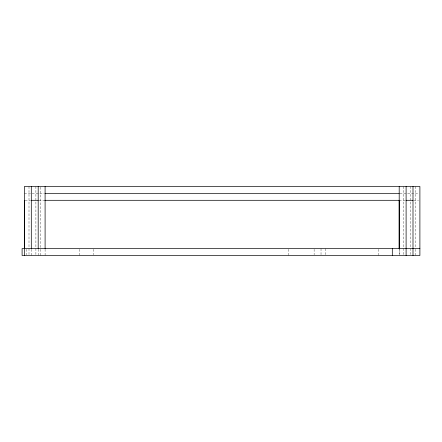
<?xml version="1.0" encoding="UTF-8"?>
<svg xmlns="http://www.w3.org/2000/svg" width="442" height="442" viewBox="0 0 442 442"><rect width="100%" height="100%" fill="white"/><g stroke="black" fill="none" stroke-linecap="round" stroke-linejoin="round"><path stroke-width="0.33" stroke-dasharray="2.21 1.66" d="M24.398 193.408L44.41 193.408M399.888 193.408L418.519 193.408M25.089 200.303L30.608 200.303M38.885 200.303L45.095 200.303M399.203 200.303L405.872 200.303M413.69 200.303L418.519 200.303M415.303 186.507L415.309 248.592M415.303 249.282L415.314 255.493M410.701 186.507L410.701 255.493M403.806 186.507L403.806 255.493M378.512 249.282L378.512 255.493M325.621 248.592L325.621 254.802M321.025 248.592L321.025 254.802M314.124 249.282L314.124 254.802M288.83 249.282L288.83 255.493M93.384 249.282L93.384 254.802M79.588 249.282L79.588 255.493M45.095 249.282L45.095 255.493M40.493 187.198L40.504 248.592M40.493 249.282L40.504 255.493M38.194 249.282L38.194 255.493M35.896 186.507L35.896 255.493M31.299 249.282L31.299 255.493M29.001 186.507L29.001 255.493M26.697 249.282L26.697 254.802M399.198 249.282L399.192 255.493L399.203 249.282"/><path stroke-width="0.66" d="M24.393 248.592L24.398 200.303M399.203 200.303L399.198 248.592L399.203 186.507M45.095 193.408L399.203 193.408M31.299 200.303L38.194 200.303M44.869 200.303L399.662 200.303M406.104 200.303L412.999 200.303M419.9 248.592L22.1 248.592L22.1 255.493L419.9 255.493L419.9 186.507L24.398 186.507L24.398 255.493M412.999 186.507L412.999 255.493M406.104 186.507L406.104 255.493M392.308 248.592L392.308 255.493M45.095 186.507L45.095 248.592M38.194 186.507L38.194 248.592M31.299 186.507L31.299 248.592"/></g></svg>
